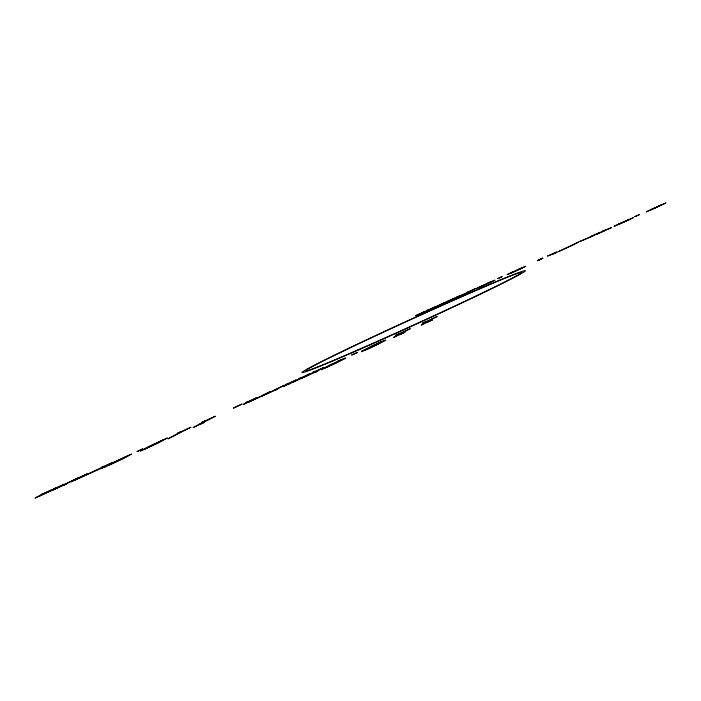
<?xml version="1.0" encoding="UTF-8"?>
<svg xmlns="http://www.w3.org/2000/svg" width="701" height="701" viewBox="0 0 701 701"><rect width="100%" height="100%" fill="white"/><g stroke="black" fill="none" stroke-linecap="round" stroke-linejoin="round"><path stroke-width="1.05" d="M593.756 235.571L590.715 236.57L600.109 232.311C586.816 238.988 614.996 226.134 602.054 231.444L611.596 227.588L579.596 241.591L591.872 236.474M572.261 245.403L558.627 251.536M457.534 297.11L458.848 296.243L456.395 297.259L468.25 292.273M426.611 311.086L428.206 310.087L425.884 311.042L434.716 307.038L430.063 309.535L432.473 308.501M512.93 271.813C502.196 277.508 533.829 262.963 517.172 269.806M482.682 285.473L480.422 286.963L491.164 281.697L486.958 283.458M331.643 364.161L325.29 367.894L337.418 362.435L342.298 359.473L337.821 361.225M292.93 382.247L301.001 377.813L298.521 378.855L309.965 373.712L301.448 378.268L304.287 377.103L314.845 371.574L312.339 372.643L323.757 367.508L315.161 372.161L317.904 370.987L283.116 386.584L287.384 384.017L284.983 384.937L296.164 379.916L287.454 384.577L290.486 383.298M423.956 312.374L445.24 302.289L433.437 308.107M454.949 298.372L468.242 292.317M636.937 215.654L634.677 216.74L639.408 214.602L637.13 215.698M424.604 312.033L415.518 315.73L424.166 311.805L419.443 314.337L421.976 313.242M455.545 298.056L445.897 302L454.634 298.039L450.305 300.405L452.916 299.266M65.885 484.225L35.05 498.052L43.48 493.557L41.745 494.284L51.725 489.797L39.291 496.089L55.616 488.115L53.504 489.018M66.332 483.988L63.756 485.127L76.365 478.713L51.865 490.428L64.054 484.251L53.837 488.842M102.074 467.164L112.44 462.502L100.383 468.671L103.012 467.506L102.591 467.733L71.195 481.815L79.047 477.565L77.224 478.336L87.38 473.771L75.454 479.843L104.046 466.331L101.768 467.322M500.163 277.456L502.196 276.597L497.736 278.612L499.752 277.762M556.41 252.518L553.194 253.841L556.524 252.01L547.463 256.093L554.605 253.385L578.833 241.924L572.279 245.403M233.494 408.105L241.889 404.065L233.494 408.105M361.541 351.227L361.488 351.718L369.506 348.371L385.857 340.292L385.086 340.099L377.681 343.253L361.541 351.227M180.709 431.869L168.082 438.844L190.952 427.207L177.353 433.349L180.709 431.869M248.215 401.524L243.273 404.486L277.412 389.178L274.774 390.308L284.045 385.357L264.04 395.18L261.368 396.284L270.498 391.447L250.494 401.27L247.602 402.488L256.943 397.546L245.736 402.611L248.215 401.524M399.71 334.517L405.055 332.169L393.673 337.505L399.894 333.439L395.601 335.218L410.287 328.611L399.71 334.517M661.7 204.85L646.261 211.842L665.95 202.948L650.432 209.95L661.7 204.85M321.882 369.05L321.347 369.751L345.786 358.299L345.575 357.86L338.487 360.875L321.882 369.05M142.601 448.955L137.116 451.575L142.601 448.955M629.218 219.527L618.098 224.557L629.218 219.527M467.917 292.536L475.988 288.391L467.103 292.422L469.539 291.388L467.917 292.536M381.887 341.676L377.743 344.314L365.414 349.869L370.952 346.496L381.887 341.676M421.441 325.019L432.64 319.805L427.321 322.188L431.299 319.349L437.205 316.51L422.344 323.196L426.795 321.347L421.441 325.019M167.215 438.029L158.076 443.093L140.34 451.076L148.498 446.59L167.215 438.029M131.385 454.143L121.457 459.549L104.011 467.401L112.826 462.625L131.385 454.143M615.11 225.704L613.971 226.432L633.397 217.652L615.11 225.704M200.022 424.228L199.592 424.499L204.631 422.212L193.125 427.592L205.06 421.012L201.87 422.3L215.338 416.245L200.022 424.228M163.596 439.79L144.371 449.183L163.596 439.79M508.961 273.662L507.112 274.704L525.697 266.301L508.961 273.662M127.696 455.922L108.05 465.499L127.696 455.922M478.695 287.34L476.654 288.462L495.002 280.172L478.695 287.34M539.796 259.493L538.955 259.922L542.968 258.178L537.308 260.702L542.548 258.178L539.796 259.493M352.918 354.408L351.595 355.083L357.396 352.48L352.918 354.408M356.643 350.675A122.666 3.233 -24.5 0 0 525.347 270.674A122.666 3.233 -24.5 0 0 359.315 343.297A122.666 3.233 -24.5 0 0 356.643 350.675M358.158 349.852A118.618 3.128 -24.5 0 0 521.614 272.365A118.618 3.128 -24.5 0 0 361.418 342.412A118.618 3.128 -24.5 0 0 358.158 349.852"/></g></svg>
